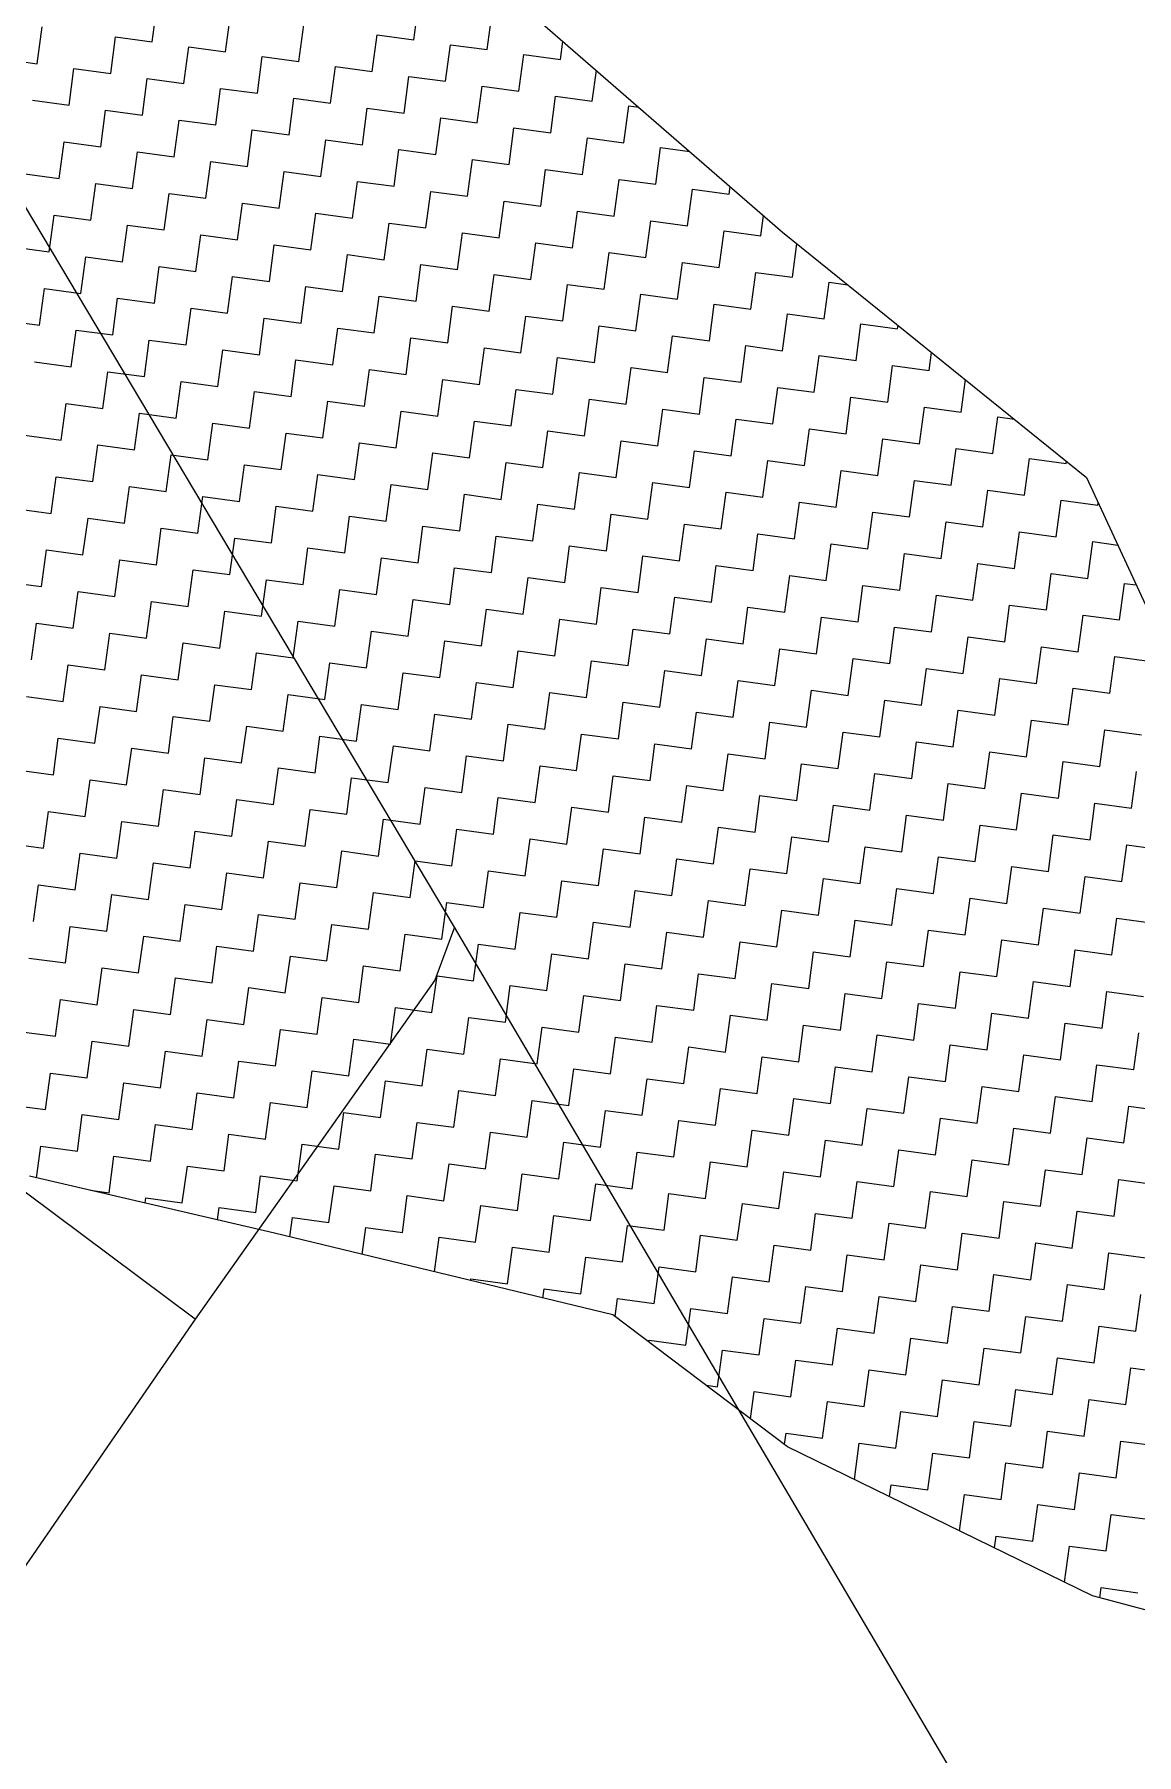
# Model space of a CAD drawing. Header units: metres. Extents: x 291974 to 293244, y 2020596 to 2023640.
# Drawn here: x 292367.9 to 292442.3, y 2021827.1 to 2021943.3 of the extents above; entities that cross this region are included whole.
import ezdxf

# ---------------------------------------------------------------- set-up
doc = ezdxf.new("R2010")
doc.units = ezdxf.units.M
doc.header["$MEASUREMENT"] = 0
doc.layers.add('POLY_HATCH', color=12, linetype='Continuous')
doc.layers.add('POLY_PARCEL', color=6, linetype='Continuous')

msp = doc.modelspace()

# ---------------------------------------------------------------- linework, layer by layer
at = {"layer": 'POLY_HATCH'}
for p, q in [((292392.92, 2021952.11), (292418.41, 2021929.98)), ((292418.41, 2021929.98), (292438.95, 2021913.39)), ((292438.95, 2021913.39), (292443.36, 2021903.86)), ((292384.1, 2021862.3), (292367.54, 2021866.16)), ((292406.95, 2021856.78), (292384.1, 2021862.3)), ((292418.76, 2021847.87), (292406.95, 2021856.78)), ((292439.36, 2021837.78), (292418.76, 2021847.87)), ((292458.21, 2021832.8), (292439.36, 2021837.78))]:
    msp.add_line(p, q, dxfattribs=at)
at = {"layer": 'POLY_HATCH', "linetype": 'Continuous'}
for p, q in [((292375.83, 2021942.84), (292376.16, 2021945.32)), ((292393.51, 2021942.98), (292393.84, 2021945.46)), ((292398.46, 2021942.31), (292398.79, 2021944.79)), ((292368.06, 2021941.36), (292368.4, 2021943.84)), ((292380.78, 2021942.17), (292381.12, 2021944.65)), ((292385.74, 2021941.5), (292386.07, 2021943.98)), ((292373.02, 2021940.69), (292373.35, 2021943.17)), ((292373.35, 2021943.17), (292375.83, 2021942.84)), ((292377.97, 2021940.03), (292378.31, 2021942.5)), ((292378.31, 2021942.5), (292380.78, 2021942.17)), ((292390.69, 2021940.83), (292391.03, 2021943.31)), ((292391.03, 2021943.31), (292393.51, 2021942.98)), ((292395.65, 2021940.17), (292395.98, 2021942.64)), ((292395.98, 2021942.64), (292398.46, 2021942.31)), ((292403.42, 2021941.64), (292403.58, 2021942.86)), ((292365.58, 2021941.7), (292368.06, 2021941.36)), ((292382.93, 2021939.36), (292383.26, 2021941.84)), ((292383.26, 2021941.84), (292385.74, 2021941.5)), ((292400.6, 2021939.5), (292400.94, 2021941.98)), ((292400.94, 2021941.98), (292403.42, 2021941.64)), ((292370.21, 2021938.55), (292370.54, 2021941.03)), ((292370.54, 2021941.03), (292373.02, 2021940.69)), ((292375.16, 2021937.88), (292375.49, 2021940.36)), ((292375.49, 2021940.36), (292377.97, 2021940.03)), ((292387.88, 2021938.69), (292388.22, 2021941.17)), ((292388.22, 2021941.17), (292390.69, 2021940.83)), ((292392.84, 2021938.02), (292393.17, 2021940.5)), ((292393.17, 2021940.5), (292395.65, 2021940.17)), ((292405.56, 2021938.83), (292405.84, 2021940.9)), ((292380.12, 2021937.22), (292380.45, 2021939.69)), ((292380.45, 2021939.69), (292382.93, 2021939.36)), ((292385.07, 2021936.55), (292385.4, 2021939.03)), ((292385.4, 2021939.03), (292387.88, 2021938.69)), ((292397.79, 2021937.36), (292398.13, 2021939.83)), ((292398.13, 2021939.83), (292400.6, 2021939.5)), ((292402.75, 2021936.69), (292403.08, 2021939.17)), ((292403.08, 2021939.17), (292405.56, 2021938.83)), ((292367.73, 2021938.89), (292370.21, 2021938.55)), ((292372.35, 2021935.74), (292372.68, 2021938.22)), ((292372.68, 2021938.22), (292375.16, 2021937.88)), ((292390.03, 2021935.88), (292390.36, 2021938.36)), ((292390.36, 2021938.36), (292392.84, 2021938.02)), ((292407.7, 2021936.02), (292408.04, 2021938.5)), ((292408.04, 2021938.5), (292408.71, 2021938.41)), ((292377.3, 2021935.07), (292377.64, 2021937.55)), ((292377.64, 2021937.55), (292380.12, 2021937.22)), ((292382.26, 2021934.4), (292382.59, 2021936.88)), ((292382.59, 2021936.88), (292385.07, 2021936.55)), ((292394.98, 2021935.21), (292395.32, 2021937.69)), ((292395.32, 2021937.69), (292397.79, 2021937.36)), ((292399.94, 2021934.54), (292400.27, 2021937.02)), ((292400.27, 2021937.02), (292402.75, 2021936.69)), ((292369.54, 2021933.6), (292369.87, 2021936.07)), ((292369.87, 2021936.07), (292372.35, 2021935.74)), ((292387.21, 2021933.74), (292387.55, 2021936.21)), ((292387.55, 2021936.21), (292390.03, 2021935.88)), ((292392.17, 2021933.07), (292392.5, 2021935.55)), ((292392.5, 2021935.55), (292394.98, 2021935.21)), ((292404.89, 2021933.88), (292405.23, 2021936.35)), ((292405.23, 2021936.35), (292407.7, 2021936.02)), ((292409.85, 2021933.21), (292410.18, 2021935.69)), ((292410.18, 2021935.69), (292412.15, 2021935.42)), ((292374.49, 2021932.93), (292374.83, 2021935.41)), ((292374.83, 2021935.41), (292377.3, 2021935.07)), ((292379.45, 2021932.26), (292379.78, 2021934.74)), ((292379.78, 2021934.74), (292382.26, 2021934.4)), ((292397.12, 2021932.4), (292397.46, 2021934.88)), ((292397.46, 2021934.88), (292399.94, 2021934.54)), ((292367.06, 2021933.93), (292369.54, 2021933.6)), ((292371.68, 2021930.78), (292372.02, 2021933.26)), ((292372.02, 2021933.26), (292374.49, 2021932.93)), ((292384.4, 2021931.59), (292384.74, 2021934.07)), ((292384.74, 2021934.07), (292387.21, 2021933.74)), ((292389.36, 2021930.92), (292389.69, 2021933.4)), ((292389.69, 2021933.4), (292392.17, 2021933.07)), ((292402.08, 2021931.73), (292402.41, 2021934.21)), ((292402.41, 2021934.21), (292404.89, 2021933.88)), ((292407.04, 2021931.06), (292407.37, 2021933.54)), ((292407.37, 2021933.54), (292409.85, 2021933.21)), ((292376.64, 2021930.12), (292376.97, 2021932.59)), ((292376.97, 2021932.59), (292379.45, 2021932.26)), ((292394.31, 2021930.26), (292394.65, 2021932.73)), ((292394.65, 2021932.73), (292397.12, 2021932.4)), ((292399.27, 2021929.59), (292399.6, 2021932.07)), ((292399.6, 2021932.07), (292402.08, 2021931.73)), ((292411.99, 2021930.4), (292412.32, 2021932.87)), ((292412.32, 2021932.87), (292414.8, 2021932.54)), ((292414.8, 2021932.54), (292414.87, 2021933.05)), ((292368.87, 2021928.64), (292369.2, 2021931.12)), ((292369.2, 2021931.12), (292371.68, 2021930.78)), ((292381.59, 2021929.45), (292381.93, 2021931.93)), ((292381.93, 2021931.93), (292384.4, 2021931.59)), ((292386.55, 2021928.78), (292386.88, 2021931.26)), ((292386.88, 2021931.26), (292389.36, 2021930.92)), ((292404.22, 2021928.92), (292404.56, 2021931.4)), ((292404.56, 2021931.4), (292407.04, 2021931.06)), ((292416.95, 2021929.73), (292417.13, 2021931.09)), ((292373.82, 2021927.97), (292374.16, 2021930.45)), ((292374.16, 2021930.45), (292376.64, 2021930.12)), ((292378.78, 2021927.31), (292379.11, 2021929.78)), ((292379.11, 2021929.78), (292381.59, 2021929.45)), ((292391.5, 2021928.11), (292391.84, 2021930.59)), ((292391.84, 2021930.59), (292394.31, 2021930.26)), ((292396.46, 2021927.45), (292396.79, 2021929.92)), ((292396.79, 2021929.92), (292399.27, 2021929.59)), ((292409.18, 2021928.25), (292409.51, 2021930.73)), ((292409.51, 2021930.73), (292411.99, 2021930.4)), ((292414.13, 2021927.59), (292414.47, 2021930.06)), ((292414.47, 2021930.06), (292416.95, 2021929.73)), ((292366.39, 2021928.97), (292368.87, 2021928.64)), ((292383.74, 2021926.64), (292384.07, 2021929.11)), ((292384.07, 2021929.11), (292386.55, 2021928.78)), ((292401.41, 2021926.78), (292401.75, 2021929.25)), ((292401.75, 2021929.25), (292404.22, 2021928.92)), ((292406.37, 2021926.11), (292406.7, 2021928.59)), ((292406.7, 2021928.59), (292409.18, 2021928.25)), ((292419.09, 2021926.92), (292419.39, 2021929.19)), ((292371.01, 2021925.83), (292371.35, 2021928.31)), ((292371.35, 2021928.31), (292373.82, 2021927.97)), ((292375.97, 2021925.16), (292376.3, 2021927.64)), ((292376.3, 2021927.64), (292378.78, 2021927.31)), ((292388.69, 2021925.97), (292389.02, 2021928.45)), ((292389.02, 2021928.45), (292391.5, 2021928.11)), ((292393.65, 2021925.3), (292393.98, 2021927.78)), ((292393.98, 2021927.78), (292396.46, 2021927.45)), ((292411.32, 2021925.44), (292411.66, 2021927.92)), ((292411.66, 2021927.92), (292414.13, 2021927.59)), ((292380.92, 2021924.49), (292381.26, 2021926.97)), ((292381.26, 2021926.97), (292383.74, 2021926.64)), ((292385.88, 2021923.83), (292386.21, 2021926.3)), ((292386.21, 2021926.3), (292388.69, 2021925.97)), ((292398.6, 2021924.63), (292398.93, 2021927.11)), ((292398.93, 2021927.11), (292401.41, 2021926.78)), ((292403.56, 2021923.97), (292403.89, 2021926.44)), ((292403.89, 2021926.44), (292406.37, 2021926.11)), ((292416.28, 2021924.77), (292416.61, 2021927.25)), ((292416.61, 2021927.25), (292419.09, 2021926.92)), ((292421.23, 2021924.11), (292421.57, 2021926.58)), ((292421.57, 2021926.58), (292422.83, 2021926.41)), ((292368.2, 2021923.69), (292368.54, 2021926.16)), ((292368.54, 2021926.16), (292371.01, 2021925.83)), ((292373.16, 2021923.02), (292373.49, 2021925.5)), ((292373.49, 2021925.5), (292375.97, 2021925.16)), ((292390.83, 2021923.16), (292391.17, 2021925.64)), ((292391.17, 2021925.64), (292393.65, 2021925.3)), ((292408.51, 2021923.3), (292408.84, 2021925.78)), ((292408.84, 2021925.78), (292411.32, 2021925.44)), ((292413.47, 2021922.63), (292413.8, 2021925.11)), ((292413.8, 2021925.11), (292416.28, 2021924.77)), ((292365.72, 2021924.02), (292368.2, 2021923.69)), ((292378.11, 2021922.35), (292378.45, 2021924.83)), ((292378.45, 2021924.83), (292380.92, 2021924.49)), ((292383.07, 2021921.68), (292383.4, 2021924.16)), ((292383.4, 2021924.16), (292385.88, 2021923.83)), ((292395.79, 2021922.49), (292396.12, 2021924.97)), ((292396.12, 2021924.97), (292398.6, 2021924.63)), ((292400.74, 2021921.82), (292401.08, 2021924.3)), ((292401.08, 2021924.3), (292403.56, 2021923.97)), ((292418.42, 2021921.96), (292418.76, 2021924.44)), ((292418.76, 2021924.44), (292421.23, 2021924.11)), ((292370.35, 2021920.87), (292370.68, 2021923.35)), ((292370.68, 2021923.35), (292373.16, 2021923.02)), ((292388.02, 2021921.01), (292388.36, 2021923.49)), ((292388.36, 2021923.49), (292390.83, 2021923.16)), ((292392.98, 2021920.35), (292393.31, 2021922.82)), ((292393.31, 2021922.82), (292395.79, 2021922.49)), ((292405.7, 2021921.15), (292406.03, 2021923.63)), ((292406.03, 2021923.63), (292408.51, 2021923.3)), ((292410.65, 2021920.49), (292410.99, 2021922.96)), ((292410.99, 2021922.96), (292413.47, 2021922.63)), ((292423.38, 2021921.29), (292423.71, 2021923.77)), ((292423.71, 2021923.77), (292426.19, 2021923.44)), ((292426.19, 2021923.44), (292426.22, 2021923.67)), ((292375.3, 2021920.21), (292375.63, 2021922.68)), ((292375.63, 2021922.68), (292378.11, 2021922.35)), ((292380.26, 2021919.54), (292380.59, 2021922.02)), ((292380.59, 2021922.02), (292383.07, 2021921.68)), ((292397.93, 2021919.68), (292398.27, 2021922.16)), ((292398.27, 2021922.16), (292400.74, 2021921.82)), ((292415.61, 2021919.82), (292415.94, 2021922.3)), ((292415.94, 2021922.3), (292418.42, 2021921.96)), ((292420.56, 2021919.15), (292420.9, 2021921.63)), ((292420.9, 2021921.63), (292423.38, 2021921.29)), ((292428.33, 2021920.63), (292428.49, 2021921.84)), ((292367.87, 2021921.21), (292370.35, 2021920.87)), ((292372.49, 2021918.06), (292372.82, 2021920.54)), ((292372.82, 2021920.54), (292375.3, 2021920.21)), ((292385.21, 2021918.87), (292385.54, 2021921.35)), ((292385.54, 2021921.35), (292388.02, 2021921.01)), ((292390.17, 2021918.2), (292390.5, 2021920.68)), ((292390.5, 2021920.68), (292392.98, 2021920.35)), ((292402.89, 2021919.01), (292403.22, 2021921.49)), ((292403.22, 2021921.49), (292405.7, 2021921.15)), ((292407.84, 2021918.34), (292408.18, 2021920.82)), ((292408.18, 2021920.82), (292410.65, 2021920.49)), ((292425.52, 2021918.48), (292425.85, 2021920.96)), ((292425.85, 2021920.96), (292428.33, 2021920.63)), ((292377.44, 2021917.39), (292377.78, 2021919.87)), ((292377.78, 2021919.87), (292380.26, 2021919.54)), ((292382.4, 2021916.73), (292382.73, 2021919.2)), ((292382.73, 2021919.2), (292385.21, 2021918.87)), ((292395.12, 2021917.53), (292395.46, 2021920.01)), ((292395.46, 2021920.01), (292397.93, 2021919.68)), ((292400.08, 2021916.87), (292400.41, 2021919.34)), ((292400.41, 2021919.34), (292402.89, 2021919.01)), ((292412.8, 2021917.67), (292413.13, 2021920.15)), ((292413.13, 2021920.15), (292415.61, 2021919.82)), ((292417.75, 2021917.01), (292418.09, 2021919.48)), ((292418.09, 2021919.48), (292420.56, 2021919.15)), ((292430.48, 2021917.81), (292430.77, 2021920)), ((292369.68, 2021915.92), (292370.01, 2021918.4)), ((292370.01, 2021918.4), (292372.49, 2021918.06)), ((292387.35, 2021916.06), (292387.69, 2021918.54)), ((292387.69, 2021918.54), (292390.17, 2021918.2)), ((292405.03, 2021916.2), (292405.37, 2021918.68)), ((292405.37, 2021918.68), (292407.84, 2021918.34)), ((292422.71, 2021916.34), (292423.04, 2021918.82)), ((292423.04, 2021918.82), (292425.52, 2021918.48)), ((292427.66, 2021915.67), (292428, 2021918.15)), ((292428, 2021918.15), (292430.48, 2021917.81)), ((292374.63, 2021915.25), (292374.97, 2021917.73)), ((292374.97, 2021917.73), (292377.44, 2021917.39)), ((292379.59, 2021914.58), (292379.92, 2021917.06)), ((292379.92, 2021917.06), (292382.4, 2021916.73)), ((292392.31, 2021915.39), (292392.64, 2021917.87)), ((292392.64, 2021917.87), (292395.12, 2021917.53)), ((292397.26, 2021914.72), (292397.6, 2021917.2)), ((292397.6, 2021917.2), (292400.08, 2021916.87)), ((292409.99, 2021915.53), (292410.32, 2021918.01)), ((292410.32, 2021918.01), (292412.8, 2021917.67)), ((292414.94, 2021914.86), (292415.28, 2021917.34)), ((292415.28, 2021917.34), (292417.75, 2021917.01)), ((292432.62, 2021915), (292432.95, 2021917.48)), ((292432.95, 2021917.48), (292434.08, 2021917.33)), ((292367.2, 2021916.25), (292369.68, 2021915.92)), ((292384.54, 2021913.92), (292384.88, 2021916.39)), ((292384.88, 2021916.39), (292387.35, 2021916.06)), ((292389.5, 2021913.25), (292389.83, 2021915.73)), ((292389.83, 2021915.73), (292392.31, 2021915.39)), ((292402.22, 2021914.06), (292402.55, 2021916.53)), ((292402.55, 2021916.53), (292405.03, 2021916.2)), ((292407.18, 2021913.39), (292407.51, 2021915.87)), ((292407.51, 2021915.87), (292409.99, 2021915.53)), ((292419.9, 2021914.2), (292420.23, 2021916.67)), ((292420.23, 2021916.67), (292422.71, 2021916.34)), ((292424.85, 2021913.53), (292425.19, 2021916.01)), ((292425.19, 2021916.01), (292427.66, 2021915.67)), ((292371.82, 2021913.11), (292372.16, 2021915.59)), ((292372.16, 2021915.59), (292374.63, 2021915.25)), ((292376.78, 2021912.44), (292377.11, 2021914.92)), ((292377.11, 2021914.92), (292379.59, 2021914.58)), ((292394.45, 2021912.58), (292394.79, 2021915.06)), ((292394.79, 2021915.06), (292397.26, 2021914.72)), ((292412.13, 2021912.72), (292412.46, 2021915.2)), ((292412.46, 2021915.2), (292414.94, 2021914.86)), ((292429.81, 2021912.86), (292430.14, 2021915.34)), ((292430.14, 2021915.34), (292432.62, 2021915)), ((292434.76, 2021912.19), (292435.1, 2021914.67)), ((292435.1, 2021914.67), (292437.57, 2021914.34)), ((292369.01, 2021910.96), (292369.34, 2021913.44)), ((292369.34, 2021913.44), (292371.82, 2021913.11)), ((292381.73, 2021911.77), (292382.07, 2021914.25)), ((292382.07, 2021914.25), (292384.54, 2021913.92)), ((292386.69, 2021911.1), (292387.02, 2021913.58)), ((292387.02, 2021913.58), (292389.5, 2021913.25)), ((292399.41, 2021911.91), (292399.74, 2021914.39)), ((292399.74, 2021914.39), (292402.22, 2021914.06)), ((292404.36, 2021911.24), (292404.7, 2021913.72)), ((292404.7, 2021913.72), (292407.18, 2021913.39)), ((292417.09, 2021912.05), (292417.42, 2021914.53)), ((292417.42, 2021914.53), (292419.9, 2021914.2)), ((292422.04, 2021911.38), (292422.37, 2021913.86)), ((292422.37, 2021913.86), (292424.85, 2021913.53)), ((292437.57, 2021914.34), (292437.59, 2021914.49)), ((292373.96, 2021910.3), (292374.3, 2021912.77)), ((292374.3, 2021912.77), (292376.78, 2021912.44)), ((292391.64, 2021910.44), (292391.98, 2021912.91)), ((292391.98, 2021912.91), (292394.45, 2021912.58)), ((292396.6, 2021909.77), (292396.93, 2021912.25)), ((292396.93, 2021912.25), (292399.41, 2021911.91)), ((292409.32, 2021910.58), (292409.65, 2021913.05)), ((292409.65, 2021913.05), (292412.13, 2021912.72)), ((292414.27, 2021909.91), (292414.61, 2021912.39)), ((292414.61, 2021912.39), (292417.09, 2021912.05)), ((292427, 2021910.72), (292427.33, 2021913.19)), ((292427.33, 2021913.19), (292429.81, 2021912.86)), ((292431.95, 2021910.05), (292432.28, 2021912.53)), ((292432.28, 2021912.53), (292434.76, 2021912.19)), ((292366.53, 2021911.3), (292369.01, 2021910.96)), ((292378.92, 2021909.63), (292379.25, 2021912.11)), ((292379.25, 2021912.11), (292381.73, 2021911.77)), ((292383.88, 2021908.96), (292384.21, 2021911.44)), ((292384.21, 2021911.44), (292386.69, 2021911.1)), ((292401.55, 2021909.1), (292401.89, 2021911.58)), ((292401.89, 2021911.58), (292404.36, 2021911.24)), ((292419.23, 2021909.24), (292419.56, 2021911.72)), ((292419.56, 2021911.72), (292422.04, 2021911.38)), ((292436.91, 2021909.38), (292437.24, 2021911.86)), ((292437.24, 2021911.86), (292439.72, 2021911.52)), ((292439.72, 2021911.52), (292439.74, 2021911.68)), ((292371.15, 2021908.15), (292371.49, 2021910.63)), ((292371.49, 2021910.63), (292373.96, 2021910.3)), ((292376.11, 2021907.48), (292376.44, 2021909.96)), ((292376.44, 2021909.96), (292378.92, 2021909.63)), ((292388.83, 2021908.29), (292389.16, 2021910.77)), ((292389.16, 2021910.77), (292391.64, 2021910.44)), ((292393.79, 2021907.62), (292394.12, 2021910.1)), ((292394.12, 2021910.1), (292396.6, 2021909.77)), ((292406.51, 2021908.43), (292406.84, 2021910.91)), ((292406.84, 2021910.91), (292409.32, 2021910.58)), ((292411.46, 2021907.76), (292411.8, 2021910.24)), ((292411.8, 2021910.24), (292414.27, 2021909.91)), ((292424.18, 2021908.57), (292424.52, 2021911.05)), ((292424.52, 2021911.05), (292427, 2021910.72)), ((292429.14, 2021907.9), (292429.47, 2021910.38)), ((292429.47, 2021910.38), (292431.95, 2021910.05)), ((292381.06, 2021906.82), (292381.4, 2021909.29)), ((292381.4, 2021909.29), (292383.88, 2021908.96)), ((292398.74, 2021906.96), (292399.07, 2021909.43)), ((292399.07, 2021909.43), (292401.55, 2021909.1)), ((292403.7, 2021906.29), (292404.03, 2021908.77)), ((292404.03, 2021908.77), (292406.51, 2021908.43)), ((292416.42, 2021907.1), (292416.75, 2021909.57)), ((292416.75, 2021909.57), (292419.23, 2021909.24)), ((292421.37, 2021906.43), (292421.71, 2021908.91)), ((292421.71, 2021908.91), (292424.18, 2021908.57)), ((292434.09, 2021907.24), (292434.43, 2021909.71)), ((292434.43, 2021909.71), (292436.91, 2021909.38)), ((292439.05, 2021906.57), (292439.38, 2021909.05)), ((292439.38, 2021909.05), (292441.06, 2021908.82)), ((292368.34, 2021906.01), (292368.68, 2021908.49)), ((292368.68, 2021908.49), (292371.15, 2021908.15)), ((292373.3, 2021905.34), (292373.63, 2021907.82)), ((292373.63, 2021907.82), (292376.11, 2021907.48)), ((292386.02, 2021906.15), (292386.35, 2021908.63)), ((292386.35, 2021908.63), (292388.83, 2021908.29)), ((292390.97, 2021905.48), (292391.31, 2021907.96)), ((292391.31, 2021907.96), (292393.79, 2021907.62)), ((292408.65, 2021905.62), (292408.98, 2021908.1)), ((292408.98, 2021908.1), (292411.46, 2021907.76)), ((292426.33, 2021905.76), (292426.66, 2021908.24)), ((292426.66, 2021908.24), (292429.14, 2021907.9)), ((292378.25, 2021904.67), (292378.59, 2021907.15)), ((292378.59, 2021907.15), (292381.06, 2021906.82)), ((292383.21, 2021904.01), (292383.54, 2021906.48)), ((292383.54, 2021906.48), (292386.02, 2021906.15)), ((292395.93, 2021904.81), (292396.26, 2021907.29)), ((292396.26, 2021907.29), (292398.74, 2021906.96)), ((292400.88, 2021904.15), (292401.22, 2021906.62)), ((292401.22, 2021906.62), (292403.7, 2021906.29)), ((292413.61, 2021904.95), (292413.94, 2021907.43)), ((292413.94, 2021907.43), (292416.42, 2021907.1)), ((292418.56, 2021904.29), (292418.9, 2021906.76)), ((292418.9, 2021906.76), (292421.37, 2021906.43)), ((292431.28, 2021905.09), (292431.62, 2021907.57)), ((292431.62, 2021907.57), (292434.09, 2021907.24)), ((292436.24, 2021904.43), (292436.57, 2021906.9)), ((292436.57, 2021906.9), (292439.05, 2021906.57)), ((292365.86, 2021906.34), (292368.34, 2021906.01)), ((292370.49, 2021903.2), (292370.82, 2021905.67)), ((292370.82, 2021905.67), (292373.3, 2021905.34)), ((292388.16, 2021903.34), (292388.5, 2021905.81)), ((292388.5, 2021905.81), (292390.97, 2021905.48)), ((292405.84, 2021903.48), (292406.17, 2021905.95)), ((292406.17, 2021905.95), (292408.65, 2021905.62)), ((292410.79, 2021902.81), (292411.13, 2021905.29)), ((292411.13, 2021905.29), (292413.61, 2021904.95)), ((292423.52, 2021903.62), (292423.85, 2021906.09)), ((292423.85, 2021906.09), (292426.33, 2021905.76)), ((292428.47, 2021902.95), (292428.81, 2021905.43)), ((292428.81, 2021905.43), (292431.28, 2021905.09)), ((292441.19, 2021903.76), (292441.53, 2021906.23)), ((292441.53, 2021906.23), (292442.31, 2021906.13)), ((292375.44, 2021902.53), (292375.77, 2021905.01)), ((292375.77, 2021905.01), (292378.25, 2021904.67)), ((292380.4, 2021901.86), (292380.73, 2021904.34)), ((292380.73, 2021904.34), (292383.21, 2021904.01)), ((292393.12, 2021902.67), (292393.45, 2021905.15)), ((292393.45, 2021905.15), (292395.93, 2021904.81)), ((292398.07, 2021902), (292398.41, 2021904.48)), ((292398.41, 2021904.48), (292400.88, 2021904.15)), ((292415.75, 2021902.14), (292416.08, 2021904.62)), ((292416.08, 2021904.62), (292418.56, 2021904.29)), ((292433.43, 2021902.28), (292433.76, 2021904.76)), ((292433.76, 2021904.76), (292436.24, 2021904.43)), ((292438.38, 2021901.61), (292438.72, 2021904.09)), ((292438.72, 2021904.09), (292441.19, 2021903.76)), ((292367.67, 2021901.05), (292368.01, 2021903.53)), ((292368.01, 2021903.53), (292370.49, 2021903.2)), ((292385.35, 2021901.19), (292385.68, 2021903.67)), ((292385.68, 2021903.67), (292388.16, 2021903.34)), ((292390.31, 2021900.53), (292390.64, 2021903)), ((292390.64, 2021903), (292393.12, 2021902.67)), ((292403.03, 2021901.33), (292403.36, 2021903.81)), ((292403.36, 2021903.81), (292405.84, 2021903.48)), ((292407.98, 2021900.67), (292408.32, 2021903.14)), ((292408.32, 2021903.14), (292410.79, 2021902.81)), ((292420.7, 2021901.47), (292421.04, 2021903.95)), ((292421.04, 2021903.95), (292423.52, 2021903.62)), ((292425.66, 2021900.81), (292425.99, 2021903.28)), ((292425.99, 2021903.28), (292428.47, 2021902.95)), ((292372.63, 2021900.39), (292372.96, 2021902.86)), ((292372.96, 2021902.86), (292375.44, 2021902.53)), ((292377.58, 2021899.72), (292377.92, 2021902.2)), ((292377.92, 2021902.2), (292380.4, 2021901.86)), ((292395.26, 2021899.86), (292395.6, 2021902.34)), ((292395.6, 2021902.34), (292398.07, 2021902)), ((292412.94, 2021900), (292413.27, 2021902.48)), ((292413.27, 2021902.48), (292415.75, 2021902.14)), ((292417.89, 2021899.33), (292418.23, 2021901.81)), ((292418.23, 2021901.81), (292420.7, 2021901.47)), ((292430.62, 2021900.14), (292430.95, 2021902.62)), ((292430.95, 2021902.62), (292433.43, 2021902.28)), ((292435.57, 2021899.47), (292435.9, 2021901.95)), ((292435.9, 2021901.95), (292438.38, 2021901.61)), ((292369.82, 2021898.24), (292370.15, 2021900.72)), ((292370.15, 2021900.72), (292372.63, 2021900.39)), ((292382.54, 2021899.05), (292382.87, 2021901.53)), ((292382.87, 2021901.53), (292385.35, 2021901.19)), ((292387.49, 2021898.38), (292387.83, 2021900.86)), ((292387.83, 2021900.86), (292390.31, 2021900.53)), ((292400.22, 2021899.19), (292400.55, 2021901.67)), ((292400.55, 2021901.67), (292403.03, 2021901.33)), ((292405.17, 2021898.52), (292405.51, 2021901)), ((292405.51, 2021901), (292407.98, 2021900.67)), ((292422.85, 2021898.66), (292423.18, 2021901.14)), ((292423.18, 2021901.14), (292425.66, 2021900.81)), ((292440.53, 2021898.8), (292440.86, 2021901.28)), ((292440.86, 2021901.28), (292443.34, 2021900.95)), ((292374.77, 2021897.57), (292375.11, 2021900.05)), ((292375.11, 2021900.05), (292377.58, 2021899.72)), ((292392.45, 2021897.71), (292392.78, 2021900.19)), ((292392.78, 2021900.19), (292395.26, 2021899.86)), ((292397.4, 2021897.05), (292397.74, 2021899.52)), ((292397.74, 2021899.52), (292400.22, 2021899.19)), ((292410.13, 2021897.85), (292410.46, 2021900.33)), ((292410.46, 2021900.33), (292412.94, 2021900)), ((292415.08, 2021897.19), (292415.42, 2021899.66)), ((292415.42, 2021899.66), (292417.89, 2021899.33)), ((292427.8, 2021897.99), (292428.14, 2021900.47)), ((292428.14, 2021900.47), (292430.62, 2021900.14)), ((292432.76, 2021897.33), (292433.09, 2021899.8)), ((292433.09, 2021899.8), (292435.57, 2021899.47)), ((292367.34, 2021898.58), (292369.82, 2021898.24)), ((292379.73, 2021896.91), (292380.06, 2021899.38)), ((292380.06, 2021899.38), (292382.54, 2021899.05)), ((292384.68, 2021896.24), (292385.02, 2021898.72)), ((292385.02, 2021898.72), (292387.49, 2021898.38)), ((292402.36, 2021896.38), (292402.69, 2021898.86)), ((292402.69, 2021898.86), (292405.17, 2021898.52)), ((292420.04, 2021896.52), (292420.37, 2021899)), ((292420.37, 2021899), (292422.85, 2021898.66)), ((292424.99, 2021895.85), (292425.33, 2021898.33)), ((292425.33, 2021898.33), (292427.8, 2021897.99)), ((292437.71, 2021896.66), (292438.05, 2021899.14)), ((292438.05, 2021899.14), (292440.53, 2021898.8)), ((292371.96, 2021895.43), (292372.3, 2021897.91)), ((292372.3, 2021897.91), (292374.77, 2021897.57)), ((292376.92, 2021894.76), (292377.25, 2021897.24)), ((292377.25, 2021897.24), (292379.73, 2021896.91)), ((292389.64, 2021895.57), (292389.97, 2021898.05)), ((292389.97, 2021898.05), (292392.45, 2021897.71)), ((292394.59, 2021894.9), (292394.93, 2021897.38)), ((292394.93, 2021897.38), (292397.4, 2021897.05)), ((292407.32, 2021895.71), (292407.65, 2021898.19)), ((292407.65, 2021898.19), (292410.13, 2021897.85)), ((292412.27, 2021895.04), (292412.6, 2021897.52)), ((292412.6, 2021897.52), (292415.08, 2021897.19)), ((292429.95, 2021895.18), (292430.28, 2021897.66)), ((292430.28, 2021897.66), (292432.76, 2021897.33)), ((292381.87, 2021894.1), (292382.21, 2021896.57)), ((292382.21, 2021896.57), (292384.68, 2021896.24)), ((292399.55, 2021894.23), (292399.88, 2021896.71)), ((292399.88, 2021896.71), (292402.36, 2021896.38)), ((292404.5, 2021893.57), (292404.84, 2021896.04)), ((292404.84, 2021896.04), (292407.32, 2021895.71)), ((292417.23, 2021894.37), (292417.56, 2021896.85)), ((292417.56, 2021896.85), (292420.04, 2021896.52)), ((292422.18, 2021893.71), (292422.51, 2021896.18)), ((292422.51, 2021896.18), (292424.99, 2021895.85)), ((292434.9, 2021894.51), (292435.24, 2021896.99)), ((292435.24, 2021896.99), (292437.71, 2021896.66)), ((292439.86, 2021893.85), (292440.19, 2021896.32)), ((292440.19, 2021896.32), (292442.67, 2021895.99)), ((292369.15, 2021893.29), (292369.48, 2021895.76)), ((292369.48, 2021895.76), (292371.96, 2021895.43)), ((292374.1, 2021892.62), (292374.44, 2021895.1)), ((292374.44, 2021895.1), (292376.92, 2021894.76)), ((292386.83, 2021893.43), (292387.16, 2021895.9)), ((292387.16, 2021895.9), (292389.64, 2021895.57)), ((292391.78, 2021892.76), (292392.12, 2021895.24)), ((292392.12, 2021895.24), (292394.59, 2021894.9)), ((292409.46, 2021892.9), (292409.79, 2021895.38)), ((292409.79, 2021895.38), (292412.27, 2021895.04)), ((292427.14, 2021893.04), (292427.47, 2021895.52)), ((292427.47, 2021895.52), (292429.95, 2021895.18)), ((292432.09, 2021892.37), (292432.42, 2021894.85)), ((292432.42, 2021894.85), (292434.9, 2021894.51)), ((292366.67, 2021893.62), (292369.15, 2021893.29)), ((292379.06, 2021891.95), (292379.39, 2021894.43)), ((292379.39, 2021894.43), (292381.87, 2021894.1)), ((292384.02, 2021891.28), (292384.35, 2021893.76)), ((292384.35, 2021893.76), (292386.83, 2021893.43)), ((292396.74, 2021892.09), (292397.07, 2021894.57)), ((292397.07, 2021894.57), (292399.55, 2021894.23)), ((292401.69, 2021891.42), (292402.03, 2021893.9)), ((292402.03, 2021893.9), (292404.5, 2021893.57)), ((292414.41, 2021892.23), (292414.75, 2021894.71)), ((292414.75, 2021894.71), (292417.23, 2021894.37)), ((292419.37, 2021891.56), (292419.7, 2021894.04)), ((292419.7, 2021894.04), (292422.18, 2021893.71)), ((292437.05, 2021891.7), (292437.38, 2021894.18)), ((292437.38, 2021894.18), (292439.86, 2021893.85)), ((292371.29, 2021890.48), (292371.63, 2021892.95)), ((292371.63, 2021892.95), (292374.1, 2021892.62)), ((292388.97, 2021890.62), (292389.3, 2021893.09)), ((292389.3, 2021893.09), (292391.78, 2021892.76)), ((292406.65, 2021890.76), (292406.98, 2021893.23)), ((292406.98, 2021893.23), (292409.46, 2021892.9)), ((292411.6, 2021890.09), (292411.94, 2021892.57)), ((292411.94, 2021892.57), (292414.41, 2021892.23)), ((292424.32, 2021890.9), (292424.66, 2021893.37)), ((292424.66, 2021893.37), (292427.14, 2021893.04)), ((292429.28, 2021890.23), (292429.61, 2021892.71)), ((292429.61, 2021892.71), (292432.09, 2021892.37)), ((292442, 2021891.04), (292442.34, 2021893.51)), ((292376.25, 2021889.81), (292376.58, 2021892.29)), ((292376.58, 2021892.29), (292379.06, 2021891.95)), ((292381.2, 2021889.14), (292381.54, 2021891.62)), ((292381.54, 2021891.62), (292384.02, 2021891.28)), ((292393.93, 2021889.95), (292394.26, 2021892.43)), ((292394.26, 2021892.43), (292396.74, 2021892.09)), ((292398.88, 2021889.28), (292399.21, 2021891.76)), ((292399.21, 2021891.76), (292401.69, 2021891.42)), ((292416.56, 2021889.42), (292416.89, 2021891.9)), ((292416.89, 2021891.9), (292419.37, 2021891.56)), ((292434.23, 2021889.56), (292434.57, 2021892.04)), ((292434.57, 2021892.04), (292437.05, 2021891.7)), ((292439.19, 2021888.89), (292439.52, 2021891.37)), ((292439.52, 2021891.37), (292442, 2021891.04)), ((292368.48, 2021888.33), (292368.82, 2021890.81)), ((292368.82, 2021890.81), (292371.29, 2021890.48)), ((292373.44, 2021887.66), (292373.77, 2021890.14)), ((292373.77, 2021890.14), (292376.25, 2021889.81)), ((292386.16, 2021888.47), (292386.49, 2021890.95)), ((292386.49, 2021890.95), (292388.97, 2021890.62)), ((292391.11, 2021887.8), (292391.45, 2021890.28)), ((292391.45, 2021890.28), (292393.93, 2021889.95)), ((292403.84, 2021888.61), (292404.17, 2021891.09)), ((292404.17, 2021891.09), (292406.65, 2021890.76)), ((292408.79, 2021887.94), (292409.12, 2021890.42)), ((292409.12, 2021890.42), (292411.6, 2021890.09)), ((292421.51, 2021888.75), (292421.85, 2021891.23)), ((292421.85, 2021891.23), (292424.32, 2021890.9)), ((292426.47, 2021888.08), (292426.8, 2021890.56)), ((292426.8, 2021890.56), (292429.28, 2021890.23)), ((292378.39, 2021887), (292378.73, 2021889.47)), ((292378.73, 2021889.47), (292381.2, 2021889.14)), ((292396.07, 2021887.14), (292396.4, 2021889.61)), ((292396.4, 2021889.61), (292398.88, 2021889.28)), ((292413.75, 2021887.28), (292414.08, 2021889.75)), ((292414.08, 2021889.75), (292416.56, 2021889.42)), ((292418.7, 2021886.61), (292419.04, 2021889.09)), ((292419.04, 2021889.09), (292421.51, 2021888.75)), ((292431.42, 2021887.42), (292431.76, 2021889.89)), ((292431.76, 2021889.89), (292434.23, 2021889.56)), ((292436.38, 2021886.75), (292436.71, 2021889.23)), ((292436.71, 2021889.23), (292439.19, 2021888.89)), ((292366, 2021888.67), (292368.48, 2021888.33)), ((292370.63, 2021885.52), (292370.96, 2021888)), ((292370.96, 2021888), (292373.44, 2021887.66)), ((292383.35, 2021886.33), (292383.68, 2021888.81)), ((292383.68, 2021888.81), (292386.16, 2021888.47)), ((292388.3, 2021885.66), (292388.64, 2021888.14)), ((292388.64, 2021888.14), (292391.11, 2021887.8)), ((292401.02, 2021886.47), (292401.36, 2021888.95)), ((292401.36, 2021888.95), (292403.84, 2021888.61)), ((292405.98, 2021885.8), (292406.31, 2021888.28)), ((292406.31, 2021888.28), (292408.79, 2021887.94)), ((292423.66, 2021885.94), (292423.99, 2021888.42)), ((292423.99, 2021888.42), (292426.47, 2021888.08)), ((292441.33, 2021886.08), (292441.67, 2021888.56)), ((292441.67, 2021888.56), (292444.14, 2021888.22)), ((292375.58, 2021884.85), (292375.91, 2021887.33)), ((292375.91, 2021887.33), (292378.39, 2021887)), ((292380.54, 2021884.18), (292380.87, 2021886.66)), ((292380.87, 2021886.66), (292383.35, 2021886.33)), ((292393.26, 2021884.99), (292393.59, 2021887.47)), ((292393.59, 2021887.47), (292396.07, 2021887.14)), ((292398.21, 2021884.32), (292398.55, 2021886.8)), ((292398.55, 2021886.8), (292401.02, 2021886.47)), ((292410.93, 2021885.13), (292411.27, 2021887.61)), ((292411.27, 2021887.61), (292413.75, 2021887.28)), ((292415.89, 2021884.46), (292416.22, 2021886.94)), ((292416.22, 2021886.94), (292418.7, 2021886.61)), ((292428.61, 2021885.27), (292428.95, 2021887.75)), ((292428.95, 2021887.75), (292431.42, 2021887.42)), ((292433.57, 2021884.6), (292433.9, 2021887.08)), ((292433.9, 2021887.08), (292436.38, 2021886.75)), ((292367.81, 2021883.38), (292368.15, 2021885.85)), ((292368.15, 2021885.85), (292370.63, 2021885.52)), ((292385.49, 2021883.52), (292385.82, 2021885.99)), ((292385.82, 2021885.99), (292388.3, 2021885.66)), ((292403.17, 2021883.66), (292403.5, 2021886.13)), ((292403.5, 2021886.13), (292405.98, 2021885.8)), ((292420.84, 2021883.8), (292421.18, 2021886.27)), ((292421.18, 2021886.27), (292423.66, 2021885.94)), ((292425.8, 2021883.13), (292426.13, 2021885.61)), ((292426.13, 2021885.61), (292428.61, 2021885.27)), ((292438.52, 2021883.94), (292438.86, 2021886.41)), ((292438.86, 2021886.41), (292441.33, 2021886.08)), ((292372.77, 2021882.71), (292373.1, 2021885.19)), ((292373.1, 2021885.19), (292375.58, 2021884.85)), ((292377.72, 2021882.04), (292378.06, 2021884.52)), ((292378.06, 2021884.52), (292380.54, 2021884.18)), ((292390.45, 2021882.85), (292390.78, 2021885.33)), ((292390.78, 2021885.33), (292393.26, 2021884.99)), ((292395.4, 2021882.18), (292395.74, 2021884.66)), ((292395.74, 2021884.66), (292398.21, 2021884.32)), ((292408.12, 2021882.99), (292408.46, 2021885.47)), ((292408.46, 2021885.47), (292410.93, 2021885.13)), ((292413.08, 2021882.32), (292413.41, 2021884.8)), ((292413.41, 2021884.8), (292415.89, 2021884.46)), ((292430.76, 2021882.46), (292431.09, 2021884.94)), ((292431.09, 2021884.94), (292433.57, 2021884.6)), ((292382.68, 2021881.37), (292383.01, 2021883.85)), ((292383.01, 2021883.85), (292385.49, 2021883.52)), ((292387.63, 2021880.71), (292387.97, 2021883.18)), ((292387.97, 2021883.18), (292390.45, 2021882.85)), ((292400.36, 2021881.51), (292400.69, 2021883.99)), ((292400.69, 2021883.99), (292403.17, 2021883.66)), ((292405.31, 2021880.85), (292405.65, 2021883.32)), ((292405.65, 2021883.32), (292408.12, 2021882.99)), ((292418.03, 2021881.65), (292418.37, 2021884.13)), ((292418.37, 2021884.13), (292420.84, 2021883.8)), ((292422.99, 2021880.99), (292423.32, 2021883.46)), ((292423.32, 2021883.46), (292425.8, 2021883.13)), ((292435.71, 2021881.79), (292436.04, 2021884.27)), ((292436.04, 2021884.27), (292438.52, 2021883.94)), ((292440.67, 2021881.13), (292441, 2021883.6)), ((292441, 2021883.6), (292443.48, 2021883.27)), ((292369.96, 2021880.57), (292370.29, 2021883.04)), ((292370.29, 2021883.04), (292372.77, 2021882.71)), ((292374.91, 2021879.9), (292375.25, 2021882.38)), ((292375.25, 2021882.38), (292377.72, 2021882.04)), ((292392.59, 2021880.04), (292392.92, 2021882.52)), ((292392.92, 2021882.52), (292395.4, 2021882.18)), ((292410.27, 2021880.18), (292410.6, 2021882.66)), ((292410.6, 2021882.66), (292413.08, 2021882.32)), ((292427.94, 2021880.32), (292428.28, 2021882.79)), ((292428.28, 2021882.79), (292430.76, 2021882.46)), ((292432.9, 2021879.65), (292433.23, 2021882.13)), ((292433.23, 2021882.13), (292435.71, 2021881.79)), ((292367.48, 2021880.9), (292369.96, 2021880.57)), ((292379.87, 2021879.23), (292380.2, 2021881.71)), ((292380.2, 2021881.71), (292382.68, 2021881.37)), ((292384.82, 2021878.56), (292385.16, 2021881.04)), ((292385.16, 2021881.04), (292387.63, 2021880.71)), ((292397.54, 2021879.37), (292397.88, 2021881.85)), ((292397.88, 2021881.85), (292400.36, 2021881.51)), ((292402.5, 2021878.7), (292402.83, 2021881.18)), ((292402.83, 2021881.18), (292405.31, 2021880.85)), ((292415.22, 2021879.51), (292415.56, 2021881.99)), ((292415.56, 2021881.99), (292418.03, 2021881.65)), ((292420.18, 2021878.84), (292420.51, 2021881.32)), ((292420.51, 2021881.32), (292422.99, 2021880.99)), ((292437.85, 2021878.98), (292438.19, 2021881.46)), ((292438.19, 2021881.46), (292440.67, 2021881.13)), ((292372.1, 2021877.75), (292372.44, 2021880.23)), ((292372.44, 2021880.23), (292374.91, 2021879.9)), ((292389.78, 2021877.89), (292390.11, 2021880.37)), ((292390.11, 2021880.37), (292392.59, 2021880.04)), ((292394.73, 2021877.23), (292395.07, 2021879.7)), ((292395.07, 2021879.7), (292397.54, 2021879.37)), ((292407.46, 2021878.03), (292407.79, 2021880.51)), ((292407.79, 2021880.51), (292410.27, 2021880.18)), ((292412.41, 2021877.37), (292412.74, 2021879.84)), ((292412.74, 2021879.84), (292415.22, 2021879.51)), ((292425.13, 2021878.17), (292425.47, 2021880.65)), ((292425.47, 2021880.65), (292427.94, 2021880.32)), ((292430.09, 2021877.51), (292430.42, 2021879.98)), ((292430.42, 2021879.98), (292432.9, 2021879.65)), ((292377.06, 2021877.09), (292377.39, 2021879.56)), ((292377.39, 2021879.56), (292379.87, 2021879.23)), ((292382.01, 2021876.42), (292382.35, 2021878.9)), ((292382.35, 2021878.9), (292384.82, 2021878.56)), ((292399.69, 2021876.56), (292400.02, 2021879.04)), ((292400.02, 2021879.04), (292402.5, 2021878.7)), ((292417.37, 2021876.7), (292417.7, 2021879.18)), ((292417.7, 2021879.18), (292420.18, 2021878.84)), ((292422.32, 2021876.03), (292422.65, 2021878.51)), ((292422.65, 2021878.51), (292425.13, 2021878.17)), ((292435.04, 2021876.84), (292435.38, 2021879.32)), ((292435.38, 2021879.32), (292437.85, 2021878.98)), ((292440, 2021876.17), (292440.33, 2021878.65)), ((292440.33, 2021878.65), (292442.81, 2021878.31)), ((292369.29, 2021875.61), (292369.62, 2021878.09)), ((292369.62, 2021878.09), (292372.1, 2021877.75)), ((292374.24, 2021874.94), (292374.58, 2021877.42)), ((292374.58, 2021877.42), (292377.06, 2021877.09)), ((292386.97, 2021875.75), (292387.3, 2021878.23)), ((292387.3, 2021878.23), (292389.78, 2021877.89)), ((292391.92, 2021875.08), (292392.26, 2021877.56)), ((292392.26, 2021877.56), (292394.73, 2021877.23)), ((292404.64, 2021875.89), (292404.98, 2021878.37)), ((292404.98, 2021878.37), (292407.46, 2021878.03)), ((292409.6, 2021875.22), (292409.93, 2021877.7)), ((292409.93, 2021877.7), (292412.41, 2021877.37)), ((292427.28, 2021875.36), (292427.61, 2021877.84)), ((292427.61, 2021877.84), (292430.09, 2021877.51)), ((292379.2, 2021874.27), (292379.53, 2021876.75)), ((292379.53, 2021876.75), (292382.01, 2021876.42)), ((292396.88, 2021874.41), (292397.21, 2021876.89)), ((292397.21, 2021876.89), (292399.69, 2021876.56)), ((292401.83, 2021873.75), (292402.17, 2021876.22)), ((292402.17, 2021876.22), (292404.64, 2021875.89)), ((292414.55, 2021874.55), (292414.89, 2021877.03)), ((292414.89, 2021877.03), (292417.37, 2021876.7)), ((292419.51, 2021873.89), (292419.84, 2021876.36)), ((292419.84, 2021876.36), (292422.32, 2021876.03)), ((292432.23, 2021874.69), (292432.56, 2021877.17)), ((292432.56, 2021877.17), (292435.04, 2021876.84)), ((292437.19, 2021874.03), (292437.52, 2021876.5)), ((292437.52, 2021876.5), (292440, 2021876.17)), ((292366.81, 2021875.94), (292369.29, 2021875.61)), ((292371.43, 2021872.8), (292371.77, 2021875.28)), ((292371.77, 2021875.28), (292374.24, 2021874.94)), ((292384.16, 2021873.61), (292384.49, 2021876.08)), ((292384.49, 2021876.08), (292386.97, 2021875.75)), ((292389.11, 2021872.94), (292389.44, 2021875.42)), ((292389.44, 2021875.42), (292391.92, 2021875.08)), ((292406.79, 2021873.08), (292407.12, 2021875.56)), ((292407.12, 2021875.56), (292409.6, 2021875.22)), ((292424.46, 2021873.22), (292424.8, 2021875.7)), ((292424.8, 2021875.7), (292427.28, 2021875.36)), ((292429.42, 2021872.55), (292429.75, 2021875.03)), ((292429.75, 2021875.03), (292432.23, 2021874.69)), ((292442.14, 2021873.36), (292442.48, 2021875.84)), ((292376.39, 2021872.13), (292376.72, 2021874.61)), ((292376.72, 2021874.61), (292379.2, 2021874.27)), ((292381.34, 2021871.46), (292381.68, 2021873.94)), ((292381.68, 2021873.94), (292384.16, 2021873.61)), ((292394.07, 2021872.27), (292394.4, 2021874.75)), ((292394.4, 2021874.75), (292396.88, 2021874.41)), ((292399.02, 2021871.6), (292399.35, 2021874.08)), ((292399.35, 2021874.08), (292401.83, 2021873.75)), ((292411.74, 2021872.41), (292412.08, 2021874.89)), ((292412.08, 2021874.89), (292414.55, 2021874.55)), ((292416.7, 2021871.74), (292417.03, 2021874.22)), ((292417.03, 2021874.22), (292419.51, 2021873.89)), ((292434.37, 2021871.88), (292434.71, 2021874.36)), ((292434.71, 2021874.36), (292437.19, 2021874.03)), ((292368.62, 2021870.66), (292368.96, 2021873.13)), ((292368.96, 2021873.13), (292371.43, 2021872.8)), ((292386.3, 2021870.8), (292386.63, 2021873.27)), ((292386.63, 2021873.27), (292389.11, 2021872.94)), ((292403.98, 2021870.94), (292404.31, 2021873.41)), ((292404.31, 2021873.41), (292406.79, 2021873.08)), ((292408.93, 2021870.27), (292409.26, 2021872.74)), ((292409.26, 2021872.74), (292411.74, 2021872.41)), ((292421.65, 2021871.08), (292421.99, 2021873.55)), ((292421.99, 2021873.55), (292424.46, 2021873.22)), ((292426.61, 2021870.41), (292426.94, 2021872.88)), ((292426.94, 2021872.88), (292429.42, 2021872.55)), ((292439.33, 2021871.21), (292439.66, 2021873.69)), ((292439.66, 2021873.69), (292442.14, 2021873.36)), ((292373.58, 2021869.99), (292373.91, 2021872.46)), ((292373.91, 2021872.46), (292376.39, 2021872.13)), ((292378.53, 2021869.32), (292378.87, 2021871.8)), ((292378.87, 2021871.8), (292381.34, 2021871.46)), ((292391.25, 2021870.13), (292391.59, 2021872.6)), ((292391.59, 2021872.6), (292394.07, 2021872.27)), ((292396.21, 2021869.46), (292396.54, 2021871.94)), ((292396.54, 2021871.94), (292399.02, 2021871.6)), ((292413.89, 2021869.6), (292414.22, 2021872.08)), ((292414.22, 2021872.08), (292416.7, 2021871.74)), ((292431.56, 2021869.74), (292431.9, 2021872.22)), ((292431.9, 2021872.22), (292434.37, 2021871.88)), ((292436.52, 2021869.07), (292436.85, 2021871.55)), ((292436.85, 2021871.55), (292439.33, 2021871.21)), ((292366.14, 2021870.99), (292368.62, 2021870.66)), ((292383.49, 2021868.65), (292383.82, 2021871.13)), ((292383.82, 2021871.13), (292386.3, 2021870.8)), ((292388.44, 2021867.98), (292388.78, 2021870.46)), ((292388.78, 2021870.46), (292391.25, 2021870.13)), ((292401.16, 2021868.79), (292401.5, 2021871.27)), ((292401.5, 2021871.27), (292403.98, 2021870.94)), ((292406.12, 2021868.12), (292406.45, 2021870.6)), ((292406.45, 2021870.6), (292408.93, 2021870.27)), ((292418.84, 2021868.93), (292419.18, 2021871.41)), ((292419.18, 2021871.41), (292421.65, 2021871.08)), ((292423.8, 2021868.26), (292424.13, 2021870.74)), ((292424.13, 2021870.74), (292426.61, 2021870.41)), ((292441.47, 2021868.4), (292441.81, 2021870.88)), ((292441.81, 2021870.88), (292444.28, 2021870.55)), ((292370.77, 2021867.84), (292371.1, 2021870.32)), ((292371.1, 2021870.32), (292373.58, 2021869.99)), ((292375.72, 2021867.18), (292376.05, 2021869.65)), ((292376.05, 2021869.65), (292378.53, 2021869.32)), ((292393.4, 2021867.32), (292393.73, 2021869.79)), ((292393.73, 2021869.79), (292396.21, 2021869.46)), ((292411.07, 2021867.46), (292411.41, 2021869.93)), ((292411.41, 2021869.93), (292413.89, 2021869.6)), ((292416.03, 2021866.79), (292416.36, 2021869.27)), ((292416.36, 2021869.27), (292418.84, 2021868.93)), ((292428.75, 2021867.6), (292429.09, 2021870.07)), ((292429.09, 2021870.07), (292431.56, 2021869.74)), ((292433.71, 2021866.93), (292434.04, 2021869.41)), ((292434.04, 2021869.41), (292436.52, 2021869.07)), ((292368, 2021866.05), (292368.29, 2021868.18)), ((292368.29, 2021868.18), (292370.77, 2021867.84)), ((292380.68, 2021866.51), (292381.01, 2021868.99)), ((292381.01, 2021868.99), (292383.49, 2021868.65)), ((292385.63, 2021865.84), (292385.96, 2021868.32)), ((292385.96, 2021868.32), (292388.44, 2021867.98)), ((292398.35, 2021866.65), (292398.69, 2021869.13)), ((292398.69, 2021869.13), (292401.16, 2021868.79)), ((292403.31, 2021865.98), (292403.64, 2021868.46)), ((292403.64, 2021868.46), (292406.12, 2021868.12)), ((292420.98, 2021866.12), (292421.32, 2021868.6)), ((292421.32, 2021868.6), (292423.8, 2021868.26)), ((292438.66, 2021866.26), (292439, 2021868.74)), ((292439, 2021868.74), (292441.47, 2021868.4)), ((292372.91, 2021865.03), (292373.24, 2021867.51)), ((292373.24, 2021867.51), (292375.72, 2021867.18)), ((292390.59, 2021865.17), (292390.92, 2021867.65)), ((292390.92, 2021867.65), (292393.4, 2021867.32)), ((292395.54, 2021864.5), (292395.88, 2021866.98)), ((292395.88, 2021866.98), (292398.35, 2021866.65)), ((292408.26, 2021865.31), (292408.6, 2021867.79)), ((292408.6, 2021867.79), (292411.07, 2021867.46)), ((292413.22, 2021864.64), (292413.55, 2021867.12)), ((292413.55, 2021867.12), (292416.03, 2021866.79)), ((292425.94, 2021865.45), (292426.27, 2021867.93)), ((292426.27, 2021867.93), (292428.75, 2021867.6)), ((292430.9, 2021864.78), (292431.23, 2021867.26)), ((292431.23, 2021867.26), (292433.71, 2021866.93)), ((292377.86, 2021864.36), (292378.2, 2021866.84)), ((292378.2, 2021866.84), (292380.68, 2021866.51)), ((292382.82, 2021863.7), (292383.15, 2021866.17)), ((292383.15, 2021866.17), (292385.63, 2021865.84)), ((292400.5, 2021863.84), (292400.83, 2021866.31)), ((292400.83, 2021866.31), (292403.31, 2021865.98)), ((292418.17, 2021863.98), (292418.51, 2021866.45)), ((292418.51, 2021866.45), (292420.98, 2021866.12)), ((292423.13, 2021863.31), (292423.46, 2021865.79)), ((292423.46, 2021865.79), (292425.94, 2021865.45)), ((292435.85, 2021864.12), (292436.18, 2021866.59)), ((292436.18, 2021866.59), (292438.66, 2021866.26)), ((292440.81, 2021863.45), (292441.14, 2021865.93)), ((292441.14, 2021865.93), (292443.62, 2021865.59)), ((292371.65, 2021865.2), (292372.91, 2021865.03)), ((292375.34, 2021864.34), (292375.39, 2021864.7)), ((292375.39, 2021864.7), (292377.86, 2021864.36)), ((292387.77, 2021863.03), (292388.11, 2021865.51)), ((292388.11, 2021865.51), (292390.59, 2021865.17)), ((292392.73, 2021862.36), (292393.06, 2021864.84)), ((292393.06, 2021864.84), (292395.54, 2021864.5)), ((292405.45, 2021863.17), (292405.79, 2021865.65)), ((292405.79, 2021865.65), (292408.26, 2021865.31)), ((292410.41, 2021862.5), (292410.74, 2021864.98)), ((292410.74, 2021864.98), (292413.22, 2021864.64)), ((292428.08, 2021862.64), (292428.42, 2021865.12)), ((292428.42, 2021865.12), (292430.9, 2021864.78)), ((292380.23, 2021863.2), (292380.34, 2021864.03)), ((292380.34, 2021864.03), (292382.82, 2021863.7)), ((292397.68, 2021861.69), (292398.02, 2021864.17)), ((292398.02, 2021864.17), (292400.5, 2021863.84)), ((292402.64, 2021861.02), (292402.97, 2021863.5)), ((292402.97, 2021863.5), (292405.45, 2021863.17)), ((292415.36, 2021861.83), (292415.7, 2021864.31)), ((292415.7, 2021864.31), (292418.17, 2021863.98)), ((292420.32, 2021861.16), (292420.65, 2021863.64)), ((292420.65, 2021863.64), (292423.13, 2021863.31)), ((292433.04, 2021861.97), (292433.37, 2021864.45)), ((292433.37, 2021864.45), (292435.85, 2021864.12)), ((292437.99, 2021861.3), (292438.33, 2021863.78)), ((292438.33, 2021863.78), (292440.81, 2021863.45)), ((292385.12, 2021862.05), (292385.3, 2021863.36)), ((292385.3, 2021863.36), (292387.77, 2021863.03)), ((292390.01, 2021860.87), (292390.25, 2021862.69)), ((292390.25, 2021862.69), (292392.73, 2021862.36)), ((292407.6, 2021860.36), (292407.93, 2021862.83)), ((292407.93, 2021862.83), (292410.41, 2021862.5)), ((292425.27, 2021860.5), (292425.61, 2021862.97)), ((292425.61, 2021862.97), (292428.08, 2021862.64)), ((292430.23, 2021859.83), (292430.56, 2021862.31)), ((292430.56, 2021862.31), (292433.04, 2021861.97)), ((292394.89, 2021859.69), (292395.21, 2021862.03)), ((292395.21, 2021862.03), (292397.68, 2021861.69)), ((292399.83, 2021858.88), (292400.16, 2021861.36)), ((292400.16, 2021861.36), (292402.64, 2021861.02)), ((292412.55, 2021859.69), (292412.88, 2021862.17)), ((292412.88, 2021862.17), (292415.36, 2021861.83)), ((292417.51, 2021859.02), (292417.84, 2021861.5)), ((292417.84, 2021861.5), (292420.32, 2021861.16)), ((292435.18, 2021859.16), (292435.52, 2021861.64)), ((292435.52, 2021861.64), (292437.99, 2021861.3)), ((292404.78, 2021858.21), (292405.12, 2021860.69)), ((292405.12, 2021860.69), (292407.6, 2021860.36)), ((292409.74, 2021857.55), (292410.07, 2021860.02)), ((292410.07, 2021860.02), (292412.55, 2021859.69)), ((292422.46, 2021858.35), (292422.79, 2021860.83)), ((292422.79, 2021860.83), (292425.27, 2021860.5)), ((292427.42, 2021857.69), (292427.75, 2021860.16)), ((292427.75, 2021860.16), (292430.23, 2021859.83)), ((292440.14, 2021858.49), (292440.47, 2021860.97)), ((292440.47, 2021860.97), (292442.95, 2021860.64)), ((292397.34, 2021859.1), (292397.35, 2021859.22)), ((292397.35, 2021859.22), (292399.83, 2021858.88)), ((292414.69, 2021856.88), (292415.03, 2021859.36)), ((292415.03, 2021859.36), (292417.51, 2021859.02)), ((292432.37, 2021857.02), (292432.7, 2021859.5)), ((292432.7, 2021859.5), (292435.18, 2021859.16)), ((292437.33, 2021856.35), (292437.66, 2021858.83)), ((292437.66, 2021858.83), (292440.14, 2021858.49)), ((292402.22, 2021857.92), (292402.31, 2021858.55)), ((292402.31, 2021858.55), (292404.78, 2021858.21)), ((292407.1, 2021856.67), (292407.26, 2021857.88)), ((292407.26, 2021857.88), (292409.74, 2021857.55)), ((292419.65, 2021856.21), (292419.98, 2021858.69)), ((292419.98, 2021858.69), (292422.46, 2021858.35)), ((292424.6, 2021855.54), (292424.94, 2021858.02)), ((292424.94, 2021858.02), (292427.42, 2021857.69)), ((292442.28, 2021855.68), (292442.62, 2021858.16)), ((292411.88, 2021854.73), (292412.22, 2021857.21)), ((292412.22, 2021857.21), (292414.69, 2021856.88)), ((292416.84, 2021854.07), (292417.17, 2021856.54)), ((292417.17, 2021856.54), (292419.65, 2021856.21)), ((292429.56, 2021854.87), (292429.89, 2021857.35)), ((292429.89, 2021857.35), (292432.37, 2021857.02)), ((292434.51, 2021854.21), (292434.85, 2021856.68)), ((292434.85, 2021856.68), (292437.33, 2021856.35)), ((292421.79, 2021853.4), (292422.13, 2021855.88)), ((292422.13, 2021855.88), (292424.6, 2021855.54)), ((292439.47, 2021853.54), (292439.8, 2021856.02)), ((292439.8, 2021856.02), (292442.28, 2021855.68)), ((292409.39, 2021854.94), (292409.4, 2021855.07)), ((292409.4, 2021855.07), (292411.88, 2021854.73)), ((292414.03, 2021851.92), (292414.36, 2021854.4)), ((292414.36, 2021854.4), (292416.84, 2021854.07)), ((292426.75, 2021852.73), (292427.08, 2021855.21)), ((292427.08, 2021855.21), (292429.56, 2021854.87)), ((292431.7, 2021852.06), (292432.04, 2021854.54)), ((292432.04, 2021854.54), (292434.51, 2021854.21)), ((292418.98, 2021851.25), (292419.32, 2021853.73)), ((292419.32, 2021853.73), (292421.79, 2021853.4)), ((292423.94, 2021850.59), (292424.27, 2021853.06)), ((292424.27, 2021853.06), (292426.75, 2021852.73)), ((292436.66, 2021851.39), (292436.99, 2021853.87)), ((292436.99, 2021853.87), (292439.47, 2021853.54)), ((292441.61, 2021850.73), (292441.95, 2021853.2)), ((292441.95, 2021853.2), (292444.42, 2021852.87)), ((292413.26, 2021852.03), (292414.03, 2021851.92)), ((292428.89, 2021849.92), (292429.23, 2021852.4)), ((292429.23, 2021852.4), (292431.7, 2021852.06)), ((292416.26, 2021849.76), (292416.5, 2021851.59)), ((292416.5, 2021851.59), (292418.98, 2021851.25)), ((292421.12, 2021848.44), (292421.46, 2021850.92)), ((292421.46, 2021850.92), (292423.94, 2021850.59)), ((292433.85, 2021849.25), (292434.18, 2021851.73)), ((292434.18, 2021851.73), (292436.66, 2021851.39)), ((292438.8, 2021848.58), (292439.14, 2021851.06)), ((292439.14, 2021851.06), (292441.61, 2021850.73)), ((292426.08, 2021847.78), (292426.41, 2021850.25)), ((292426.41, 2021850.25), (292428.89, 2021849.92)), ((292431.04, 2021847.11), (292431.37, 2021849.58)), ((292431.37, 2021849.58), (292433.85, 2021849.25)), ((292418.55, 2021848.04), (292418.65, 2021848.78)), ((292418.65, 2021848.78), (292421.12, 2021848.44)), ((292435.99, 2021846.44), (292436.32, 2021848.92)), ((292436.32, 2021848.92), (292438.8, 2021848.58)), ((292423.27, 2021845.66), (292423.6, 2021848.11)), ((292423.6, 2021848.11), (292426.08, 2021847.78)), ((292428.22, 2021844.96), (292428.56, 2021847.44)), ((292428.56, 2021847.44), (292431.04, 2021847.11)), ((292440.95, 2021845.77), (292441.28, 2021848.25)), ((292441.28, 2021848.25), (292443.76, 2021847.92)), ((292433.18, 2021844.3), (292433.51, 2021846.77)), ((292433.51, 2021846.77), (292435.99, 2021846.44)), ((292438.13, 2021843.63), (292438.47, 2021846.11)), ((292438.47, 2021846.11), (292440.95, 2021845.77)), ((292425.64, 2021844.5), (292425.75, 2021845.3)), ((292425.75, 2021845.3), (292428.22, 2021844.96)), ((292430.37, 2021842.19), (292430.7, 2021844.63)), ((292430.7, 2021844.63), (292433.18, 2021844.3)), ((292435.32, 2021841.48), (292435.66, 2021843.96)), ((292435.66, 2021843.96), (292438.13, 2021843.63)), ((292440.28, 2021840.82), (292440.61, 2021843.29)), ((292440.61, 2021843.29), (292443.09, 2021842.96)), ((292432.74, 2021841.03), (292432.84, 2021841.82)), ((292432.84, 2021841.82), (292435.32, 2021841.48)), ((292437.47, 2021838.71), (292437.8, 2021841.15)), ((292437.8, 2021841.15), (292440.28, 2021840.82)), ((292439.85, 2021837.65), (292439.94, 2021838.34)), ((292439.94, 2021838.34), (292442.42, 2021838))]:
    msp.add_line(p, q, dxfattribs=at)
at = {"layer": 'POLY_PARCEL'}
for p, q in [((292396.24, 2021882.99), (292337.21, 2021982.17)), ((292378.72, 2021856.48), (292326.83, 2021895.3)), ((292396.24, 2021882.99), (292394.93, 2021879.41)), ((292446.24, 2021798.13), (292396.24, 2021882.99)), ((292394.93, 2021879.41), (292378.72, 2021856.48)), ((292378.72, 2021856.48), (292328.06, 2021783.03))]:
    msp.add_line(p, q, dxfattribs=at)

doc.saveas('drawing.dxf')
